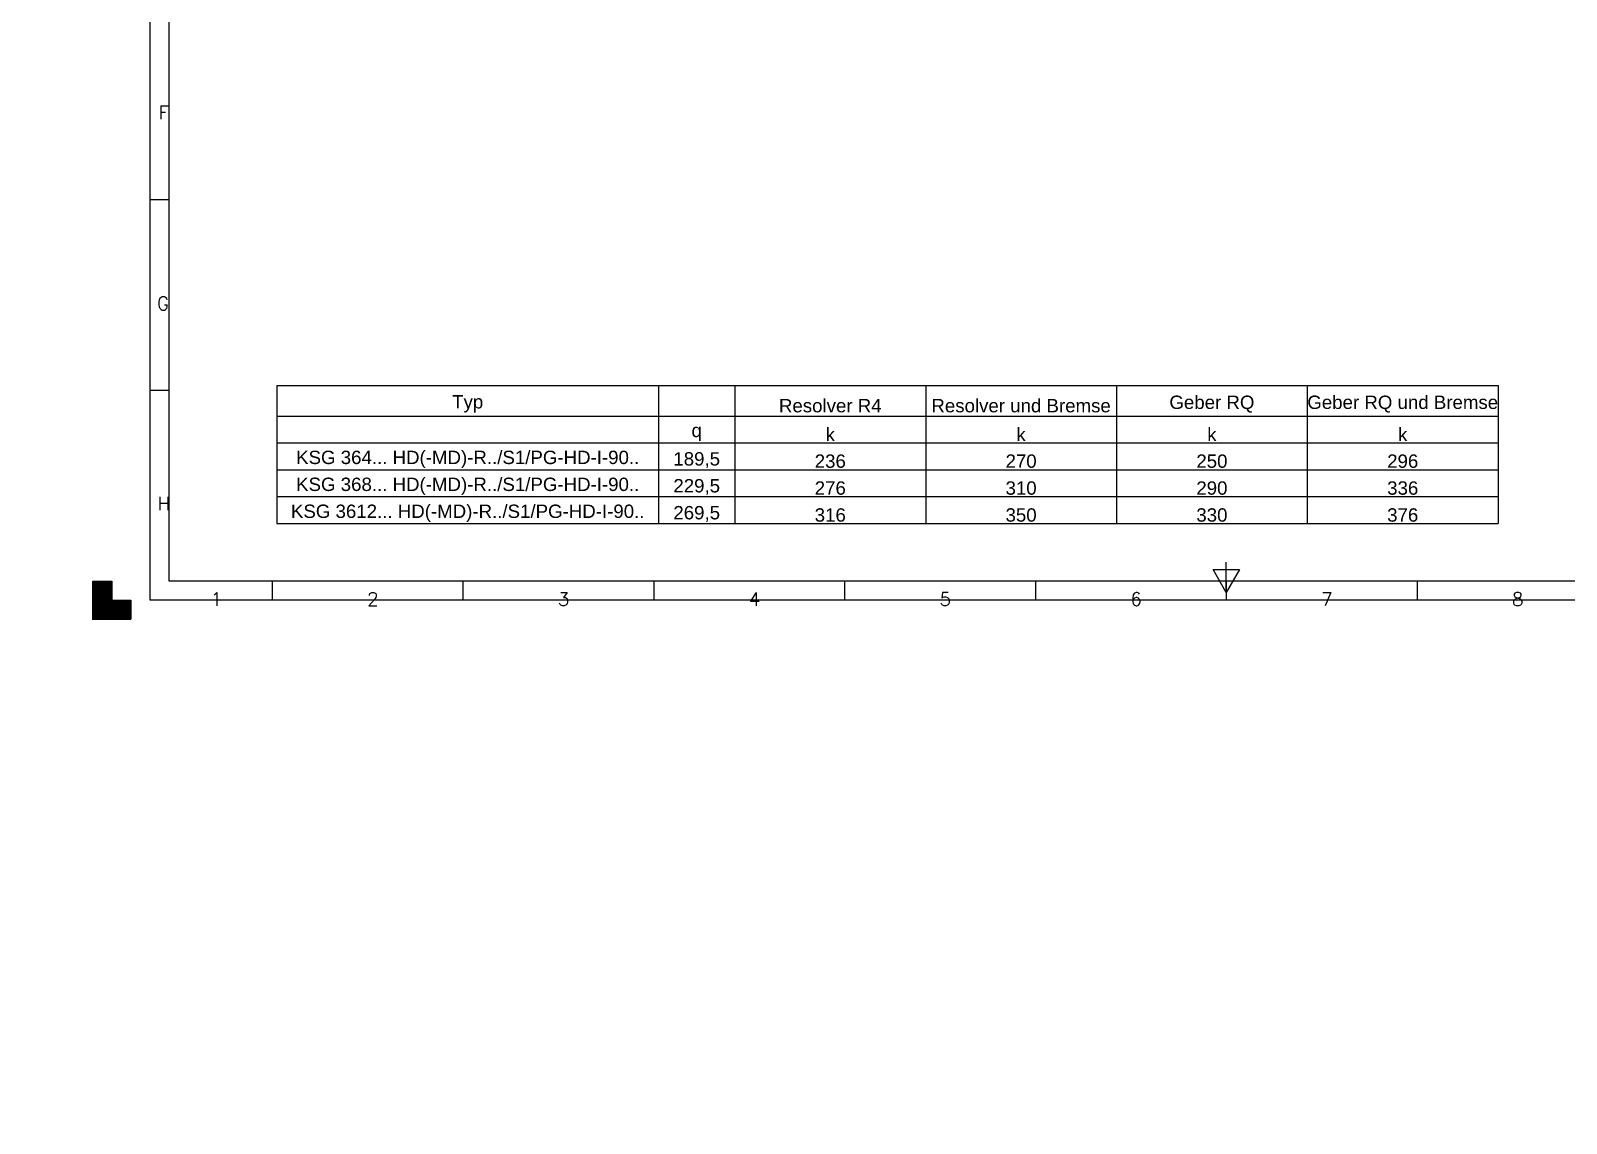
# Model space of a CAD drawing. Extents: x -327 to 594, y -965 to 446.
# Drawn here: x -16.3 to 386.1, y -132.1 to 154.2 of the extents above; entities that cross this region are included whole.
import ezdxf

# ---------------------------------------------------------------- set-up
doc = ezdxf.new("R2010")
doc.units = 0
for name, color, linetype in [('1', 7, 'CONTINUOUS'), ('256', 7, 'CONTINUOUS'), ('61', 7, 'CONTINUOUS')]:
    doc.layers.add(name, color=color, linetype=linetype)
doc.styles.add('ARIAL_UNICODE_MS', font='ARIALUNI.TTF')
doc.dimstyles.get("Standard").update_dxf_attribs({"dimtxt": 0.18, "dimasz": 0.18, "dimexe": 0.18, "dimexo": 0.0625, "dimgap": 0.09, "dimtad": 0, "dimtih": 1, "dimtoh": 1, "dimdec": 4, "dimzin": 0, "dimtxsty": 'STANDARD', "dimcen": 0.09, "dimazin": 3, "dimtfac": 1, "dimtdec": 4, "dimtofl": 0, "dimtmove": 0, "dimatfit": 3, "dimtolj": 1, "dimtzin": 0})

# ---------------------------------------------------------------- blocks, each defined once
blk = doc.blocks.new('_U4')
at = {"layer": '1', "color": 19}
for p, q in [((459.97, 187.71), (459.97, 148.73)), ((467.97, 187.71), (467.97, 148.73)), ((495.73, 150.73), (451.22, 150.73))]:
    blk.add_line(p, q, dxfattribs=at)
for points in [[(459.97, 150.73), (456.47, 149.79), (456.47, 151.67)], [(467.97, 150.73), (471.47, 151.67), (471.47, 149.79)]]:
    blk.add_solid(points, dxfattribs=at)
at = {"layer": '1', "color": 1, "linetype": 'CONTINUOUS', "insert": (475.89, 151.15), "char_height": 3.5, "attachment_point": 7, "style": 'ARIAL_UNICODE_MS'}
blk.add_mtext('\\W1.0000;\\fArial Unicode MS|b0|i0;M8 x 11\\fArial Unicode MS|b0|i0;', dxfattribs=at)
blk = doc.blocks.new('_U5')
at = {"layer": '1', "color": 19}
for p, q in [((113.13, 230.03), (113.13, 302.12)), ((149.13, 232.33), (149.13, 302.12)), ((113.13, 300.12), (149.13, 300.12))]:
    blk.add_line(p, q, dxfattribs=at)
for points in [[(113.13, 300.12), (116.63, 301.05), (116.63, 299.18)], [(149.13, 300.12), (145.63, 299.18), (145.63, 301.05)]]:
    blk.add_solid(points, dxfattribs=at)
at = {"layer": '1', "color": 1, "linetype": 'CONTINUOUS', "insert": (128.93, 300.54), "char_height": 3.5, "attachment_point": 7, "style": 'ARIAL_UNICODE_MS'}
blk.add_mtext('\\W1.0000;36', dxfattribs=at)
blk = doc.blocks.new('_U6')
at = {"layer": '1', "color": 19}
for p, q in [((113.13, 230.03), (113.13, 354.35)), ((163.13, 268.37), (163.13, 354.35)), ((113.13, 352.35), (163.13, 352.35))]:
    blk.add_line(p, q, dxfattribs=at)
for points in [[(113.13, 352.35), (116.63, 353.29), (116.63, 351.41)], [(163.13, 352.35), (159.63, 351.41), (159.63, 353.29)]]:
    blk.add_solid(points, dxfattribs=at)
at = {"layer": '1', "color": 1, "linetype": 'CONTINUOUS', "insert": (135.93, 352.78), "char_height": 3.5, "attachment_point": 7, "style": 'ARIAL_UNICODE_MS'}
blk.add_mtext('\\W1.0000;50', dxfattribs=at)
blk = doc.blocks.new('_U7')
at = {"layer": '1', "color": 19}
for p, q in [((147.38, 330.48), (179.44, 330.48)), ((156.13, 219.53), (156.13, 332.48)), ((163.13, 270.83), (163.13, 332.48))]:
    blk.add_line(p, q, dxfattribs=at)
for points in [[(156.13, 330.48), (152.63, 329.54), (152.63, 331.42)], [(163.13, 330.48), (166.63, 331.42), (166.63, 329.54)]]:
    blk.add_solid(points, dxfattribs=at)
at = {"layer": '1', "color": 1, "linetype": 'CONTINUOUS', "insert": (177.42, 330.9), "char_height": 3.5, "attachment_point": 7, "style": 'ARIAL_UNICODE_MS'}
blk.add_mtext('\\W1.0000;7', dxfattribs=at)
blk = doc.blocks.new('_U8')
at = {"layer": '1', "color": 19}
for p, q in [((163.13, 270.83), (163.13, 354.27)), ((399.13, 219.53), (399.13, 354.27)), ((163.13, 352.27), (399.13, 352.27))]:
    blk.add_line(p, q, dxfattribs=at)
for points in [[(163.13, 352.27), (166.63, 353.21), (166.63, 351.34)], [(399.13, 352.27), (395.63, 351.34), (395.63, 353.21)]]:
    blk.add_solid(points, dxfattribs=at)
at = {"layer": '1', "color": 1, "linetype": 'CONTINUOUS', "insert": (282, 352.7), "char_height": 3.5, "attachment_point": 7, "style": 'ARIAL_UNICODE_MS'}
blk.add_mtext('\\W1.0000;\\fArial Unicode MS|b0|i0;k\\fArial Unicode MS|b0|i0;', dxfattribs=at)
blk = doc.blocks.new('_U9')
at = {"layer": '1', "color": 19}
for p, q in [((163.13, 270.83), (163.13, 344.27)), ((163.13, 342.27), (352.63, 342.27)), ((352.63, 308.8), (352.63, 344.27))]:
    blk.add_line(p, q, dxfattribs=at)
for points in [[(163.13, 342.27), (166.63, 343.21), (166.63, 341.34)], [(352.63, 342.27), (349.13, 341.34), (349.13, 343.21)]]:
    blk.add_solid(points, dxfattribs=at)
at = {"layer": '1', "color": 1, "linetype": 'CONTINUOUS', "insert": (258.75, 342.7), "char_height": 3.5, "attachment_point": 7, "style": 'ARIAL_UNICODE_MS'}
blk.add_mtext('\\W1.0000;\\fArial Unicode MS|b0|i0;q\\fArial Unicode MS|b0|i0;', dxfattribs=at)
blk = doc.blocks.new('_U11')
at = {"layer": '1', "color": 19}
for p, q in [((450.79, 219.53), (450.79, 129.93)), ((540.79, 219.53), (540.79, 129.93)), ((450.79, 131.93), (540.79, 131.93))]:
    blk.add_line(p, q, dxfattribs=at)
for points in [[(450.79, 131.93), (454.29, 132.87), (454.29, 130.99)], [(540.79, 131.93), (537.29, 130.99), (537.29, 132.87)]]:
    blk.add_solid(points, dxfattribs=at)
at = {"layer": '1', "color": 1, "linetype": 'CONTINUOUS', "char_height": 3.5, "attachment_point": 7, "style": 'ARIAL_UNICODE_MS'}
for s, insert in [('%%c', (490.78, 133.05)), ('\\W1.0000;90', (497.51, 133.05))]:
    blk.add_mtext(s, dxfattribs=dict(at, insert=insert))
blk = doc.blocks.new('HATCH7')
at = {"layer": '256', "color": 19, "linetype": 'CONTINUOUS'}
for p, q in [((0, 9.98988), (5, 9.98988)), ((0, 9.94755), (5, 9.94755)), ((0, 9.90522), (5, 9.90522)), ((0, 9.86289), (5, 9.86289)), ((0, 9.82056), (5, 9.82056)), ((0, 9.77823), (5, 9.77823)), ((0, 9.7359), (5, 9.7359)), ((0, 9.69357), (5, 9.69357)), ((0, 9.65124), (5, 9.65124)), ((0, 9.60891), (5, 9.60891)), ((0, 9.56658), (5, 9.56658)), ((0, 9.52425), (5, 9.52425)), ((0, 9.48192), (5, 9.48192)), ((0, 9.43959), (5, 9.43959)), ((0, 9.39726), (5, 9.39726)), ((0, 9.35493), (5, 9.35493)), ((0, 9.3126), (5, 9.3126)), ((0, 9.27027), (5, 9.27027)), ((0, 9.22794), (5, 9.22794)), ((0, 9.18561), (5, 9.18561)), ((0, 9.14328), (5, 9.14328)), ((0, 9.10095), (5, 9.10095)), ((0, 9.05862), (5, 9.05862)), ((0, 9.01629), (5, 9.01629)), ((0, 8.97396), (5, 8.97396)), ((0, 8.93163), (5, 8.93163)), ((0, 8.8893), (5, 8.8893)), ((0, 8.84697), (5, 8.84697)), ((0, 8.80464), (5, 8.80464)), ((0, 8.76231), (5, 8.76231)), ((0, 8.71998), (5, 8.71998)), ((0, 8.67765), (5, 8.67765)), ((0, 8.63532), (5, 8.63532)), ((0, 8.59299), (5, 8.59299)), ((0, 8.55066), (5, 8.55066)), ((0, 8.50833), (5, 8.50833)), ((0, 8.466), (5, 8.466)), ((0, 8.42367), (5, 8.42367)), ((0, 8.38134), (5, 8.38134)), ((0, 8.33901), (5, 8.33901)), ((0, 8.29668), (5, 8.29668)), ((0, 8.25435), (5, 8.25435)), ((0, 8.21202), (5, 8.21202)), ((0, 8.16969), (5, 8.16969)), ((0, 8.12736), (5, 8.12736)), ((0, 8.08503), (5, 8.08503)), ((0, 8.0427), (5, 8.0427)), ((0, 8.00037), (5, 8.00037)), ((0, 7.95804), (5, 7.95804)), ((0, 7.91571), (5, 7.91571)), ((0, 7.87338), (5, 7.87338)), ((0, 7.83105), (5, 7.83105)), ((0, 7.78872), (5, 7.78872)), ((0, 7.74639), (5, 7.74639)), ((0, 7.70406), (5, 7.70406)), ((0, 7.66173), (5, 7.66173)), ((0, 7.6194), (5, 7.6194)), ((0, 7.57707), (5, 7.57707)), ((0, 7.53474), (5, 7.53474)), ((0, 7.49241), (5, 7.49241)), ((0, 7.45008), (5, 7.45008)), ((0, 7.40775), (5, 7.40775)), ((0, 7.36542), (5, 7.36542)), ((0, 7.32309), (5, 7.32309)), ((0, 7.28076), (5, 7.28076)), ((0, 7.23843), (5, 7.23843)), ((0, 7.1961), (5, 7.1961)), ((0, 7.15377), (5, 7.15377)), ((0, 7.11144), (5, 7.11144)), ((0, 7.06911), (5, 7.06911)), ((0, 7.02678), (5, 7.02678)), ((0, 6.98445), (5, 6.98445)), ((0, 6.94212), (5, 6.94212)), ((0, 6.89979), (5, 6.89979)), ((0, 6.85746), (5, 6.85746)), ((0, 6.81513), (5, 6.81513)), ((0, 6.7728), (5, 6.7728)), ((0, 6.73047), (5, 6.73047)), ((0, 6.68814), (5, 6.68814)), ((0, 6.64581), (5, 6.64581)), ((0, 6.60348), (5, 6.60348)), ((0, 6.56115), (5, 6.56115)), ((0, 6.51882), (5, 6.51882)), ((0, 6.47649), (5, 6.47649)), ((0, 6.43416), (5, 6.43416)), ((0, 6.39183), (5, 6.39183)), ((0, 6.3495), (5, 6.3495)), ((0, 6.30717), (5, 6.30717)), ((0, 6.26484), (5, 6.26484)), ((0, 6.22251), (5, 6.22251)), ((0, 6.18018), (5, 6.18018)), ((0, 6.13785), (5, 6.13785)), ((0, 6.09552), (5, 6.09552)), ((0, 6.05319), (5, 6.05319)), ((0, 6.01086), (5, 6.01086)), ((0, 5.96853), (5, 5.96853)), ((0, 5.9262), (5, 5.9262)), ((0, 5.88387), (5, 5.88387)), ((0, 5.84154), (5, 5.84154)), ((0, 5.79921), (5, 5.79921)), ((0, 5.75688), (5, 5.75688)), ((0, 5.71455), (5, 5.71455)), ((0, 5.67222), (5, 5.67222)), ((0, 5.62989), (5, 5.62989)), ((0, 5.58756), (5, 5.58756)), ((0, 5.54523), (5, 5.54523)), ((0, 5.5029), (5, 5.5029)), ((0, 5.46057), (5, 5.46057)), ((0, 5.41824), (5, 5.41824)), ((0, 5.37591), (5, 5.37591)), ((0, 5.33358), (5, 5.33358)), ((0, 5.29125), (5, 5.29125)), ((0, 5.24892), (5, 5.24892)), ((0, 5.20659), (5, 5.20659)), ((0, 5.16426), (5, 5.16426)), ((0, 5.12193), (5, 5.12193)), ((0, 5.0796), (5, 5.0796)), ((0, 5.03727), (5, 5.03727)), ((0, 4.99494), (10, 4.99494)), ((0, 4.95261), (10, 4.95261)), ((0, 4.91028), (10, 4.91028)), ((0, 4.86795), (10, 4.86795)), ((0, 4.82562), (10, 4.82562)), ((0, 4.78329), (10, 4.78329)), ((0, 4.74096), (10, 4.74096)), ((0, 4.69863), (10, 4.69863)), ((0, 4.6563), (10, 4.6563)), ((0, 4.61397), (10, 4.61397)), ((0, 4.57164), (10, 4.57164)), ((0, 4.52931), (10, 4.52931)), ((0, 4.48698), (10, 4.48698)), ((0, 4.44465), (10, 4.44465)), ((0, 4.40232), (10, 4.40232)), ((0, 4.35999), (10, 4.35999)), ((0, 4.31766), (10, 4.31766)), ((0, 4.27533), (10, 4.27533)), ((0, 4.233), (10, 4.233)), ((0, 4.19067), (10, 4.19067)), ((0, 4.14834), (10, 4.14834)), ((0, 4.10601), (10, 4.10601)), ((0, 4.06368), (10, 4.06368)), ((0, 4.02135), (10, 4.02135)), ((0, 3.97902), (10, 3.97902)), ((0, 3.93669), (10, 3.93669)), ((0, 3.89436), (10, 3.89436)), ((0, 3.85203), (10, 3.85203)), ((0, 3.8097), (10, 3.8097)), ((0, 3.76737), (10, 3.76737)), ((0, 3.72504), (10, 3.72504)), ((0, 3.68271), (10, 3.68271)), ((0, 3.64038), (10, 3.64038)), ((0, 3.59805), (10, 3.59805)), ((0, 3.55572), (10, 3.55572)), ((0, 3.51339), (10, 3.51339)), ((0, 3.47106), (10, 3.47106)), ((0, 3.42873), (10, 3.42873)), ((0, 3.3864), (10, 3.3864)), ((0, 3.34407), (10, 3.34407)), ((0, 3.30174), (10, 3.30174)), ((0, 3.25941), (10, 3.25941)), ((0, 3.21708), (10, 3.21708)), ((0, 3.17475), (10, 3.17475)), ((0, 3.13242), (10, 3.13242)), ((0, 3.09009), (10, 3.09009)), ((0, 3.04776), (10, 3.04776)), ((0, 3.00543), (10, 3.00543)), ((0, 2.9631), (10, 2.9631)), ((0, 2.92077), (10, 2.92077)), ((0, 2.87844), (10, 2.87844)), ((0, 2.83611), (10, 2.83611)), ((0, 2.79378), (10, 2.79378)), ((0, 2.75145), (10, 2.75145)), ((0, 2.70912), (10, 2.70912)), ((0, 2.66679), (10, 2.66679)), ((0, 2.62446), (10, 2.62446)), ((0, 2.58213), (10, 2.58213)), ((0, 2.5398), (10, 2.5398)), ((0, 2.49747), (10, 2.49747)), ((0, 2.45514), (10, 2.45514)), ((0, 2.41281), (10, 2.41281)), ((0, 2.37048), (10, 2.37048)), ((0, 2.32815), (10, 2.32815)), ((0, 2.28582), (10, 2.28582)), ((0, 2.24349), (10, 2.24349)), ((0, 2.20116), (10, 2.20116)), ((0, 2.15883), (10, 2.15883)), ((0, 2.1165), (10, 2.1165)), ((0, 2.07417), (10, 2.07417)), ((0, 2.03184), (10, 2.03184)), ((0, 1.98951), (10, 1.98951)), ((0, 1.94718), (10, 1.94718)), ((0, 1.90485), (10, 1.90485)), ((0, 1.86252), (10, 1.86252)), ((0, 1.82019), (10, 1.82019)), ((0, 1.77786), (10, 1.77786)), ((0, 1.73553), (10, 1.73553)), ((0, 1.6932), (10, 1.6932)), ((0, 1.65087), (10, 1.65087)), ((0, 1.60854), (10, 1.60854)), ((0, 1.56621), (10, 1.56621)), ((0, 1.52388), (10, 1.52388)), ((0, 1.48155), (10, 1.48155)), ((0, 1.43922), (10, 1.43922)), ((0, 1.39689), (10, 1.39689)), ((0, 1.35456), (10, 1.35456)), ((0, 1.31223), (10, 1.31223)), ((0, 1.2699), (10, 1.2699)), ((0, 1.22757), (10, 1.22757)), ((0, 1.18524), (10, 1.18524)), ((0, 1.14291), (10, 1.14291)), ((0, 1.10058), (10, 1.10058)), ((0, 1.05825), (10, 1.05825)), ((0, 1.01592), (10, 1.01592)), ((0, 0.97359), (10, 0.97359)), ((0, 0.93126), (10, 0.93126)), ((0, 0.88893), (10, 0.88893)), ((0, 0.8466), (10, 0.8466)), ((0, 0.80427), (10, 0.80427)), ((0, 0.76194), (10, 0.76194)), ((0, 0.71961), (10, 0.71961)), ((0, 0.67728), (10, 0.67728)), ((0, 0.63495), (10, 0.63495)), ((0, 0.59262), (10, 0.59262)), ((0, 0.55029), (10, 0.55029)), ((0, 0.50796), (10, 0.50796)), ((0, 0.46563), (10, 0.46563)), ((0, 0.4233), (10, 0.4233)), ((0, 0.38097), (10, 0.38097)), ((0, 0.33864), (10, 0.33864)), ((0, 0.29631), (10, 0.29631)), ((0, 0.25398), (10, 0.25398)), ((0, 0.21165), (10, 0.21165)), ((0, 0.16932), (10, 0.16932)), ((0, 0.12699), (10, 0.12699)), ((0, 0.08466), (10, 0.08466)), ((0, 0.04233), (10, 0.04233))]:
    blk.add_line(p, q, dxfattribs=at)
blk = doc.blocks.new('TABULARNOTE4')
at = {"layer": '1', "color": 162, "linetype": 'CONTINUOUS'}
for p, q in [((48.24, 61.25), (148.24, 61.25)), ((48.24, 61.25), (48.24, 53.25)), ((148.24, 61.25), (148.24, 53.25)), ((148.24, 61.25), (168.24, 61.25)), ((168.24, 61.25), (168.24, 53.25)), ((168.24, 61.25), (218.24, 61.25)), ((218.24, 61.25), (218.24, 53.25)), ((218.24, 61.25), (268.24, 61.25)), ((268.24, 61.25), (268.24, 53.25)), ((268.24, 61.25), (318.24, 61.25)), ((318.24, 61.25), (318.24, 53.25)), ((318.24, 61.25), (368.24, 61.25)), ((368.24, 61.25), (368.24, 53.25)), ((48.24, 53.25), (148.24, 53.25)), ((48.24, 53.25), (48.24, 46.25)), ((148.24, 53.25), (168.24, 53.25)), ((148.24, 53.25), (148.24, 46.25)), ((168.24, 53.25), (218.24, 53.25)), ((168.24, 53.25), (168.24, 46.25)), ((218.24, 53.25), (268.24, 53.25)), ((218.24, 53.25), (218.24, 46.25)), ((268.24, 53.25), (318.24, 53.25)), ((268.24, 53.25), (268.24, 46.25)), ((318.24, 53.25), (368.24, 53.25)), ((318.24, 53.25), (318.24, 46.25)), ((368.24, 53.25), (368.24, 46.25)), ((48.24, 46.25), (148.24, 46.25)), ((48.24, 46.25), (48.24, 39.19)), ((148.24, 46.25), (168.24, 46.25)), ((148.24, 46.25), (148.24, 39.19)), ((168.24, 46.25), (218.24, 46.25)), ((168.24, 46.25), (168.24, 39.19)), ((218.24, 46.25), (268.24, 46.25)), ((218.24, 46.25), (218.24, 39.19)), ((268.24, 46.25), (318.24, 46.25)), ((268.24, 46.25), (268.24, 39.19)), ((318.24, 46.25), (368.24, 46.25)), ((318.24, 46.25), (318.24, 39.19)), ((368.24, 46.25), (368.24, 39.19)), ((48.24, 39.19), (148.24, 39.19)), ((48.24, 39.19), (48.24, 32.13)), ((148.24, 39.19), (168.24, 39.19)), ((148.24, 39.19), (148.24, 32.13)), ((168.24, 39.19), (218.24, 39.19)), ((168.24, 39.19), (168.24, 32.13)), ((218.24, 39.19), (268.24, 39.19)), ((218.24, 39.19), (218.24, 32.13)), ((268.24, 39.19), (318.24, 39.19)), ((268.24, 39.19), (268.24, 32.13)), ((318.24, 39.19), (368.24, 39.19)), ((318.24, 39.19), (318.24, 32.13)), ((368.24, 39.19), (368.24, 32.13)), ((48.24, 32.13), (148.24, 32.13)), ((48.24, 32.13), (48.24, 25.07)), ((148.24, 32.13), (168.24, 32.13)), ((148.24, 32.13), (148.24, 25.07)), ((168.24, 32.13), (218.24, 32.13)), ((168.24, 32.13), (168.24, 25.07)), ((218.24, 32.13), (268.24, 32.13)), ((218.24, 32.13), (218.24, 25.07)), ((268.24, 32.13), (318.24, 32.13)), ((268.24, 32.13), (268.24, 25.07)), ((318.24, 32.13), (368.24, 32.13)), ((318.24, 32.13), (318.24, 25.07)), ((368.24, 32.13), (368.24, 25.07)), ((48.24, 25.07), (148.24, 25.07)), ((148.24, 25.07), (168.24, 25.07)), ((168.24, 25.07), (218.24, 25.07)), ((218.24, 25.07), (268.24, 25.07)), ((268.24, 25.07), (318.24, 25.07)), ((318.24, 25.07), (368.24, 25.07))]:
    blk.add_line(p, q, dxfattribs=at)
at = {"layer": '1', "color": 1, "linetype": 'CONTINUOUS', "char_height": 3.5, "attachment_point": 8, "style": 'ARIAL_UNICODE_MS'}
for s, insert in [('\\W1.0000;Typ', (98.24, 54.17)), ('\\W1.0000;Resolver R4', (193.24, 54.17)), ('\\W1.0000;Resolver und Bremse', (243.24, 54.17)), ('\\W1.0000;Geber RQ', (293.24, 54.14)), ('\\W1.0000;Geber RQ und Bremse', (343.24, 54.14)), ('\\W1.0000;q', (158.24, 46.67)), ('\\W1.0000;k', (193.24, 46.67)), ('\\W1.0000;k', (243.24, 46.67)), ('\\W1.0000;k', (293.24, 46.67)), ('\\W1.0000;k', (343.24, 46.67)), ('\\W1.0000;KSG 364... HD(-MD)-R../S1/PG-HD-I-90..', (98.24, 39.61)), ('\\W1.0000;189,5', (158.24, 39.63)), ('\\W1.0000;236', (193.24, 39.63)), ('\\W1.0000;270', (243.24, 39.63)), ('\\W1.0000;250', (293.24, 39.63)), ('\\W1.0000;296', (343.24, 39.63)), ('\\W1.0000;KSG 368... HD(-MD)-R../S1/PG-HD-I-90..', (98.24, 32.55)), ('\\W1.0000;229,5', (158.24, 32.58)), ('\\W1.0000;276', (193.24, 32.58)), ('\\W1.0000;310', (243.24, 32.58)), ('\\W1.0000;290', (293.24, 32.58)), ('\\W1.0000;336', (343.24, 32.58)), ('\\W1.0000;KSG 3612... HD(-MD)-R../S1/PG-HD-I-90..', (98.24, 25.49)), ('\\W1.0000;269,5', (158.24, 25.52)), ('\\W1.0000;316', (193.24, 25.52)), ('\\W1.0000;350', (243.24, 25.52)), ('\\W1.0000;330', (293.24, 25.52)), ('\\W1.0000;376', (343.24, 25.52))]:
    blk.add_mtext(s, dxfattribs=dict(at, insert=insert))

msp = doc.modelspace()

# ---------------------------------------------------------------- linework, layer by layer
at = {"layer": '256', "color": 19, "linetype": 'CONTINUOUS'}
for p, q in [((15, 5), (15, 415)), ((20, 10), (20, 410)), ((15, 110), (20, 110)), ((15, 60), (20, 60)), ((293.54, 13), (300.46, 13)), ((297, 7), (293.54, 13)), ((297, 7), (297, 15)), ((297, 10), (297, 15)), ((300.46, 13), (297, 7)), ((0, 10), (5, 10)), ((0, 0), (0, 10)), ((5, 10), (5, 5)), ((584, 10), (20, 10)), ((47, 10), (47, 5)), ((97, 10), (97, 5)), ((147, 10), (147, 5)), ((197, 10), (197, 5)), ((247, 10), (247, 5)), ((297, 10), (297, 5)), ((297, 10), (297, 5)), ((347, 10), (347, 5)), ((5, 5), (10, 5)), ((10, 5), (10, 0)), ((589, 5), (15, 5)), ((10, 0), (0, 0))]:
    msp.add_line(p, q, dxfattribs=at)
at = {"layer": '61', "color": 23, "linetype": 'CONTINUOUS'}
msp.add_point((0, 0), dxfattribs=at)

# ---------------------------------------------------------------- block references
at = {"layer": '1', "color": 162, "linetype": 'CONTINUOUS'}
msp.add_blockref('TABULARNOTE4', (0, 0), dxfattribs=at)
at = {"layer": '256', "color": 19, "linetype": 'CONTINUOUS'}
msp.add_blockref('HATCH7', (0, 0), dxfattribs=at)

# ---------------------------------------------------------------- texts
at = {"layer": '256', "color": 19, "linetype": 'CONTINUOUS', "char_height": 3.5, "attachment_point": 7, "style": 'ARIAL_UNICODE_MS'}
for s, insert in [('\\W1.0000;\\Fsimplex.shx;F', (17.24, 131.05)), ('\\W1.0000;\\Fsimplex.shx;G', (16.83, 81.02)), ('\\W1.0000;\\Fsimplex.shx;H', (16.97, 28.55)), ('\\W1.0000;\\Fsimplex.shx;1', (30.88, 3.54)), ('\\W1.0000;\\Fsimplex.shx;2', (71.88, 3.54)), ('\\W1.0000;\\Fsimplex.shx;3', (121.88, 3.54)), ('\\W1.0000;\\Fsimplex.shx;4', (171.88, 3.55)), ('\\W1.0000;\\Fsimplex.shx;5', (221.88, 3.55)), ('\\W1.0000;\\Fsimplex.shx;6', (271.88, 3.54)), ('\\W1.0000;\\Fsimplex.shx;7', (321.88, 3.55)), ('\\W1.0000;\\Fsimplex.shx;8', (371.88, 3.54))]:
    msp.add_mtext(s, dxfattribs=dict(at, insert=insert))

# ---------------------------------------------------------------- dimensions: what is measured, and where the dimension line sits
at = {"layer": '1', "color": 19, "linetype": 'CONTINUOUS'}
for base, p1, p2, text, override, picture, middle in [((-327.46, -964.8), (163.13, 265.9), (399.13, 219.53), '\\C1;\\fArial Unicode MS|b0|i0;k\\fArial Unicode MS|b0|i0;', {"dimtxt": 3.5, "dimasz": 3.5, "dimexe": 2, "dimexo": 0, "dimgap": 1.75, "dimtad": 1, "dimtih": 1, "dimtoh": 0, "dimdec": 1, "dimlfac": 1, "dimzin": 8, "dimdsep": 44, "dimlunit": 2, "dimpost": '', "dimtxsty": 'ARIAL_UNICODE_MS', "dimsah": 1, "dimse1": 0, "dimse2": 0, "dimsd1": 0, "dimsd2": 0, "dimclrd": 19, "dimclre": 19, "dimclrt": 1, "dimtol": 0, "dimtm": -0.1, "dimtfac": 0.714286, "dimtdec": 2, "dimtofl": 1, "dimtmove": 0, "dimatfit": 2, "dimtzin": 8, "dimlwd": 35, "dimlwe": 35}, '_U8', (282.44, 352.27)), ((-136.99, -489.28), (163.13, 265.9), (352.63, 308.8), '\\C1;\\fArial Unicode MS|b0|i0;q\\fArial Unicode MS|b0|i0;', {"dimtxt": 3.5, "dimasz": 3.5, "dimexe": 2, "dimexo": 0, "dimgap": 1.75, "dimtad": 1, "dimtih": 1, "dimtoh": 0, "dimdec": 1, "dimlfac": 1, "dimzin": 8, "dimdsep": 44, "dimlunit": 2, "dimpost": '', "dimtxsty": 'ARIAL_UNICODE_MS', "dimsah": 1, "dimse1": 0, "dimse2": 0, "dimsd1": 0, "dimsd2": 0, "dimclrd": 19, "dimclre": 19, "dimclrt": 1, "dimtol": 0, "dimtm": -0.1, "dimtfac": 0.714286, "dimtdec": 2, "dimtofl": 1, "dimtmove": 0, "dimatfit": 2, "dimtzin": 8, "dimlwd": 35, "dimlwe": 35}, '_U9', (259.32, 342.27)), ((157.77, 33), (450.79, 219.53), (540.79, 219.53), '\\C1;\\H3.50;\\fArial Unicode MS|b0|i0;%%c\\fArial Unicode MS|b0|i0;\\H3.50;\\C1; <> ', {"dimtxt": 3.5, "dimasz": 3.5, "dimexe": 2, "dimexo": 0, "dimgap": 1.75, "dimtad": 1, "dimtih": 1, "dimtoh": 0, "dimdec": 1, "dimlfac": 1, "dimzin": 8, "dimdsep": 44, "dimlunit": 2, "dimtxsty": 'ARIAL_UNICODE_MS', "dimsah": 1, "dimse1": 0, "dimse2": 0, "dimsd1": 0, "dimsd2": 0, "dimclrd": 19, "dimclre": 19, "dimclrt": 1, "dimtol": 0, "dimtm": -0.1, "dimtfac": 0.714286, "dimtdec": 2, "dimtofl": 1, "dimtmove": 0, "dimatfit": 2, "dimtzin": 8, "dimlwd": 35, "dimlwe": 35}, '_U11', (495.79, 131.93)), ((-62.91, -28.94), (459.97, 187.71), (467.97, 187.71), '\\C1;\\fArial Unicode MS|b0|i0;M8 x 11\\fArial Unicode MS|b0|i0;', {"dimtxt": 3.5, "dimasz": 3.5, "dimexe": 2, "dimexo": 0, "dimgap": 1.75, "dimtad": 1, "dimtih": 1, "dimtoh": 0, "dimdec": 1, "dimlfac": 1, "dimzin": 8, "dimdsep": 44, "dimlunit": 2, "dimpost": '', "dimtxsty": 'ARIAL_UNICODE_MS', "dimsah": 1, "dimse1": 0, "dimse2": 0, "dimsd1": 0, "dimsd2": 0, "dimclrd": 19, "dimclre": 19, "dimclrt": 1, "dimtol": 0, "dimtm": -0.1, "dimtfac": 0.714286, "dimtdec": 2, "dimtofl": 1, "dimtmove": 0, "dimatfit": 1, "dimtzin": 8, "dimlwd": 35, "dimlwe": 35}, '_U4', (485.37, 150.73))]:
    dim = msp.add_linear_dim(base=base, p1=p1, p2=p2, text=text, dimstyle='STANDARD', override=override, dxfattribs=at)
    dim.commit()
    dim.dimension.update_dxf_attribs({"geometry": picture, "text_midpoint": middle, "dimtype": 160})
for base, p1, p2, picture, middle in [((18.63, -19.83), (113.13, 225.63), (163.13, 268.37), '_U6', (138.13, 352.35)), ((-12.23, -54.88), (163.13, 265.9), (156.13, 219.53), '_U7', (177.99, 330.48)), ((-28.25, -122.7), (113.13, 225.63), (149.13, 231.08), '_U5', (131.13, 300.12))]:
    dim = msp.add_linear_dim(base=base, p1=p1, p2=p2, dimstyle='STANDARD', override={"dimtxt": 3.5, "dimasz": 3.5, "dimexe": 2, "dimexo": 0, "dimgap": 1.75, "dimtad": 1, "dimtih": 1, "dimtoh": 0, "dimdec": 1, "dimlfac": 1, "dimzin": 8, "dimdsep": 44, "dimlunit": 2, "dimtxsty": 'ARIAL_UNICODE_MS', "dimsah": 1, "dimse1": 0, "dimse2": 0, "dimsd1": 0, "dimsd2": 0, "dimclrd": 19, "dimclre": 19, "dimclrt": 1, "dimtol": 0, "dimtm": -0.1, "dimtfac": 0.714286, "dimtdec": 2, "dimtofl": 1, "dimtmove": 0, "dimatfit": 2, "dimtzin": 8, "dimlwd": 35, "dimlwe": 35}, dxfattribs=at)
    dim.commit()
    dim.dimension.update_dxf_attribs({"geometry": picture, "text_midpoint": middle, "dimtype": 160})

doc.saveas('drawing.dxf')
